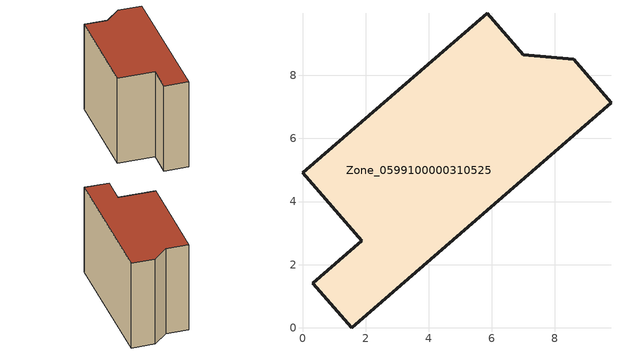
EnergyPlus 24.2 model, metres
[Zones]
Zone_0599100000310525
 floor ground (C_G): 0.32,1.42 1.88,2.76 0,4.91 5.86,9.97 7,8.65 8.6,8.51 9.78,7.13 1.56,0 z0
 wall outside (C_F): 1.88,2.76 0.32,1.42 1.56,0 9.78,7.13 8.6,8.51 7,8.65 5.86,9.97 0,4.91 1.88,2.76 z0:7.11
 roof outside (C_R): 5.86,9.97 0,4.91 1.88,2.76 0.32,1.42 1.56,0 9.78,7.13 8.6,8.51 7,8.65 z7.11
[BUILDING]
Pand.0599100000310525: North Axis=0; Terrain=City; Loads Convergence Tolerance Value=0.04; Temperature Convergence Tolerance Value=0.4; Solar Distribution=FullExterior; Maximum Number of Warmup Days=25; Minimum Number of Warmup Days=1
[Site:Location]
Rotterdam.The.Hague.AP_ZH_NLD Design_Conditions: Latitude=51.96; Longitude=4.45; Time Zone=1; Elevation=-4.5
[SITE:GROUNDTEMPERATURE:BUILDINGSURFACE]
18, 18, 18, 18, 18, 18, 18, 18, 18, 18, 18, 18
[MATERIAL] Thermal Absorptance=0.9; Solar Absorptance=0.7; Visible Absorptance=0.7
Name | Roughness | Thickness | Conductivity | Density | Specific Heat
G.TI.1946 | MediumSmooth | 0.15 | 1 | 540 | 1210
F.TI.1946 | Rough | 0.3 | 0.857143 | 1920 | 840
R.TI.1946 | MediumRough | 0.2 | 0.1 | 1500 | 1000
[CONSTRUCTION]
C_G: G.TI.1946
C_F: F.TI.1946
C_R: R.TI.1946
[ZONE]
Zone_0599100000310525: Type=1; Multiplier=1; Ceiling Height=Autocalculate; Volume=Autocalculate; Floor Area=autocalculate; Part of Total Floor Area=Yes
[ZONEINFILTRATION:DESIGNFLOWRATE]
Infil_Zone_0599100000310525: Zone or ZoneList or Space or SpaceList=Zone_0599100000310525; Schedule=AlwaysOn; Design Flow Rate Calculation Method=Flow/Area; Flow Rate per Floor Area=0.003; Constant Term Coefficient=1; Temperature Term Coefficient=0; Velocity Term Coefficient=0; Velocity Squared Term Coefficient=0
[HVACTEMPLATE:ZONE:IDEALLOADSAIRSYSTEM]
Zone_0599100000310525: Maximum Heating Supply Air Temperature=50; Minimum Cooling Supply Air Temperature=13; Maximum Heating Supply Air Humidity Ratio=0.0156; Minimum Cooling Supply Air Humidity Ratio=0.0077; Heating Limit=NoLimit; Cooling Limit=NoLimit; Dehumidification Control Type=ConstantSensibleHeatRatio; Cooling Sensible Heat Ratio=0.7; Dehumidification Setpoint=60; Humidification Control Type=None; Humidification Setpoint=30; Outdoor Air Method=None; Outdoor Air Flow Rate per Person=0.00944; Outdoor Air Flow Rate per Zone Floor Area=0; Outdoor Air Flow Rate per Zone=0; Demand Controlled Ventilation Type=None; Outdoor Air Economizer Type=NoEconomizer; Heat Recovery Type=None; Sensible Heat Recovery Effectiveness=0.7; Latent Heat Recovery Effectiveness=0.65
[ZONECONTROL:THERMOSTAT]
ThermostatControl_Zone_0599100000310525: Zone or ZoneList=Zone_0599100000310525; Control Type Schedule=DualSetpointControlType; Control 1=Thermostat_Zone_0599100000310525; Temperature Difference Between Cutout And Setpoint=0
[THERMOSTATSETPOINT:DUALSETPOINT]
Thermostat_Zone_0599100000310525: Heating Setpoint Temperature Schedule=HeatingSetpoint_Zone_0599100000310525; Cooling Setpoint Temperature Schedule=CoolingSetpoint_Zone_0599100000310525
[SCHEDULE:COMPACT]
HeatingSetpoint_Zone_0599100000310525: Through: 12/31, For: AllDays, Until: 24:00, 21
CoolingSetpoint_Zone_0599100000310525: Through: 12/31, For: AllDays, Until: 24:00, 24
DualSetpointControlType: Through: 12/31, For: AllDays, Until: 24:00, 4
AlwaysOn: Through: 12/31, For: AllDays, Until: 24:00, 1
